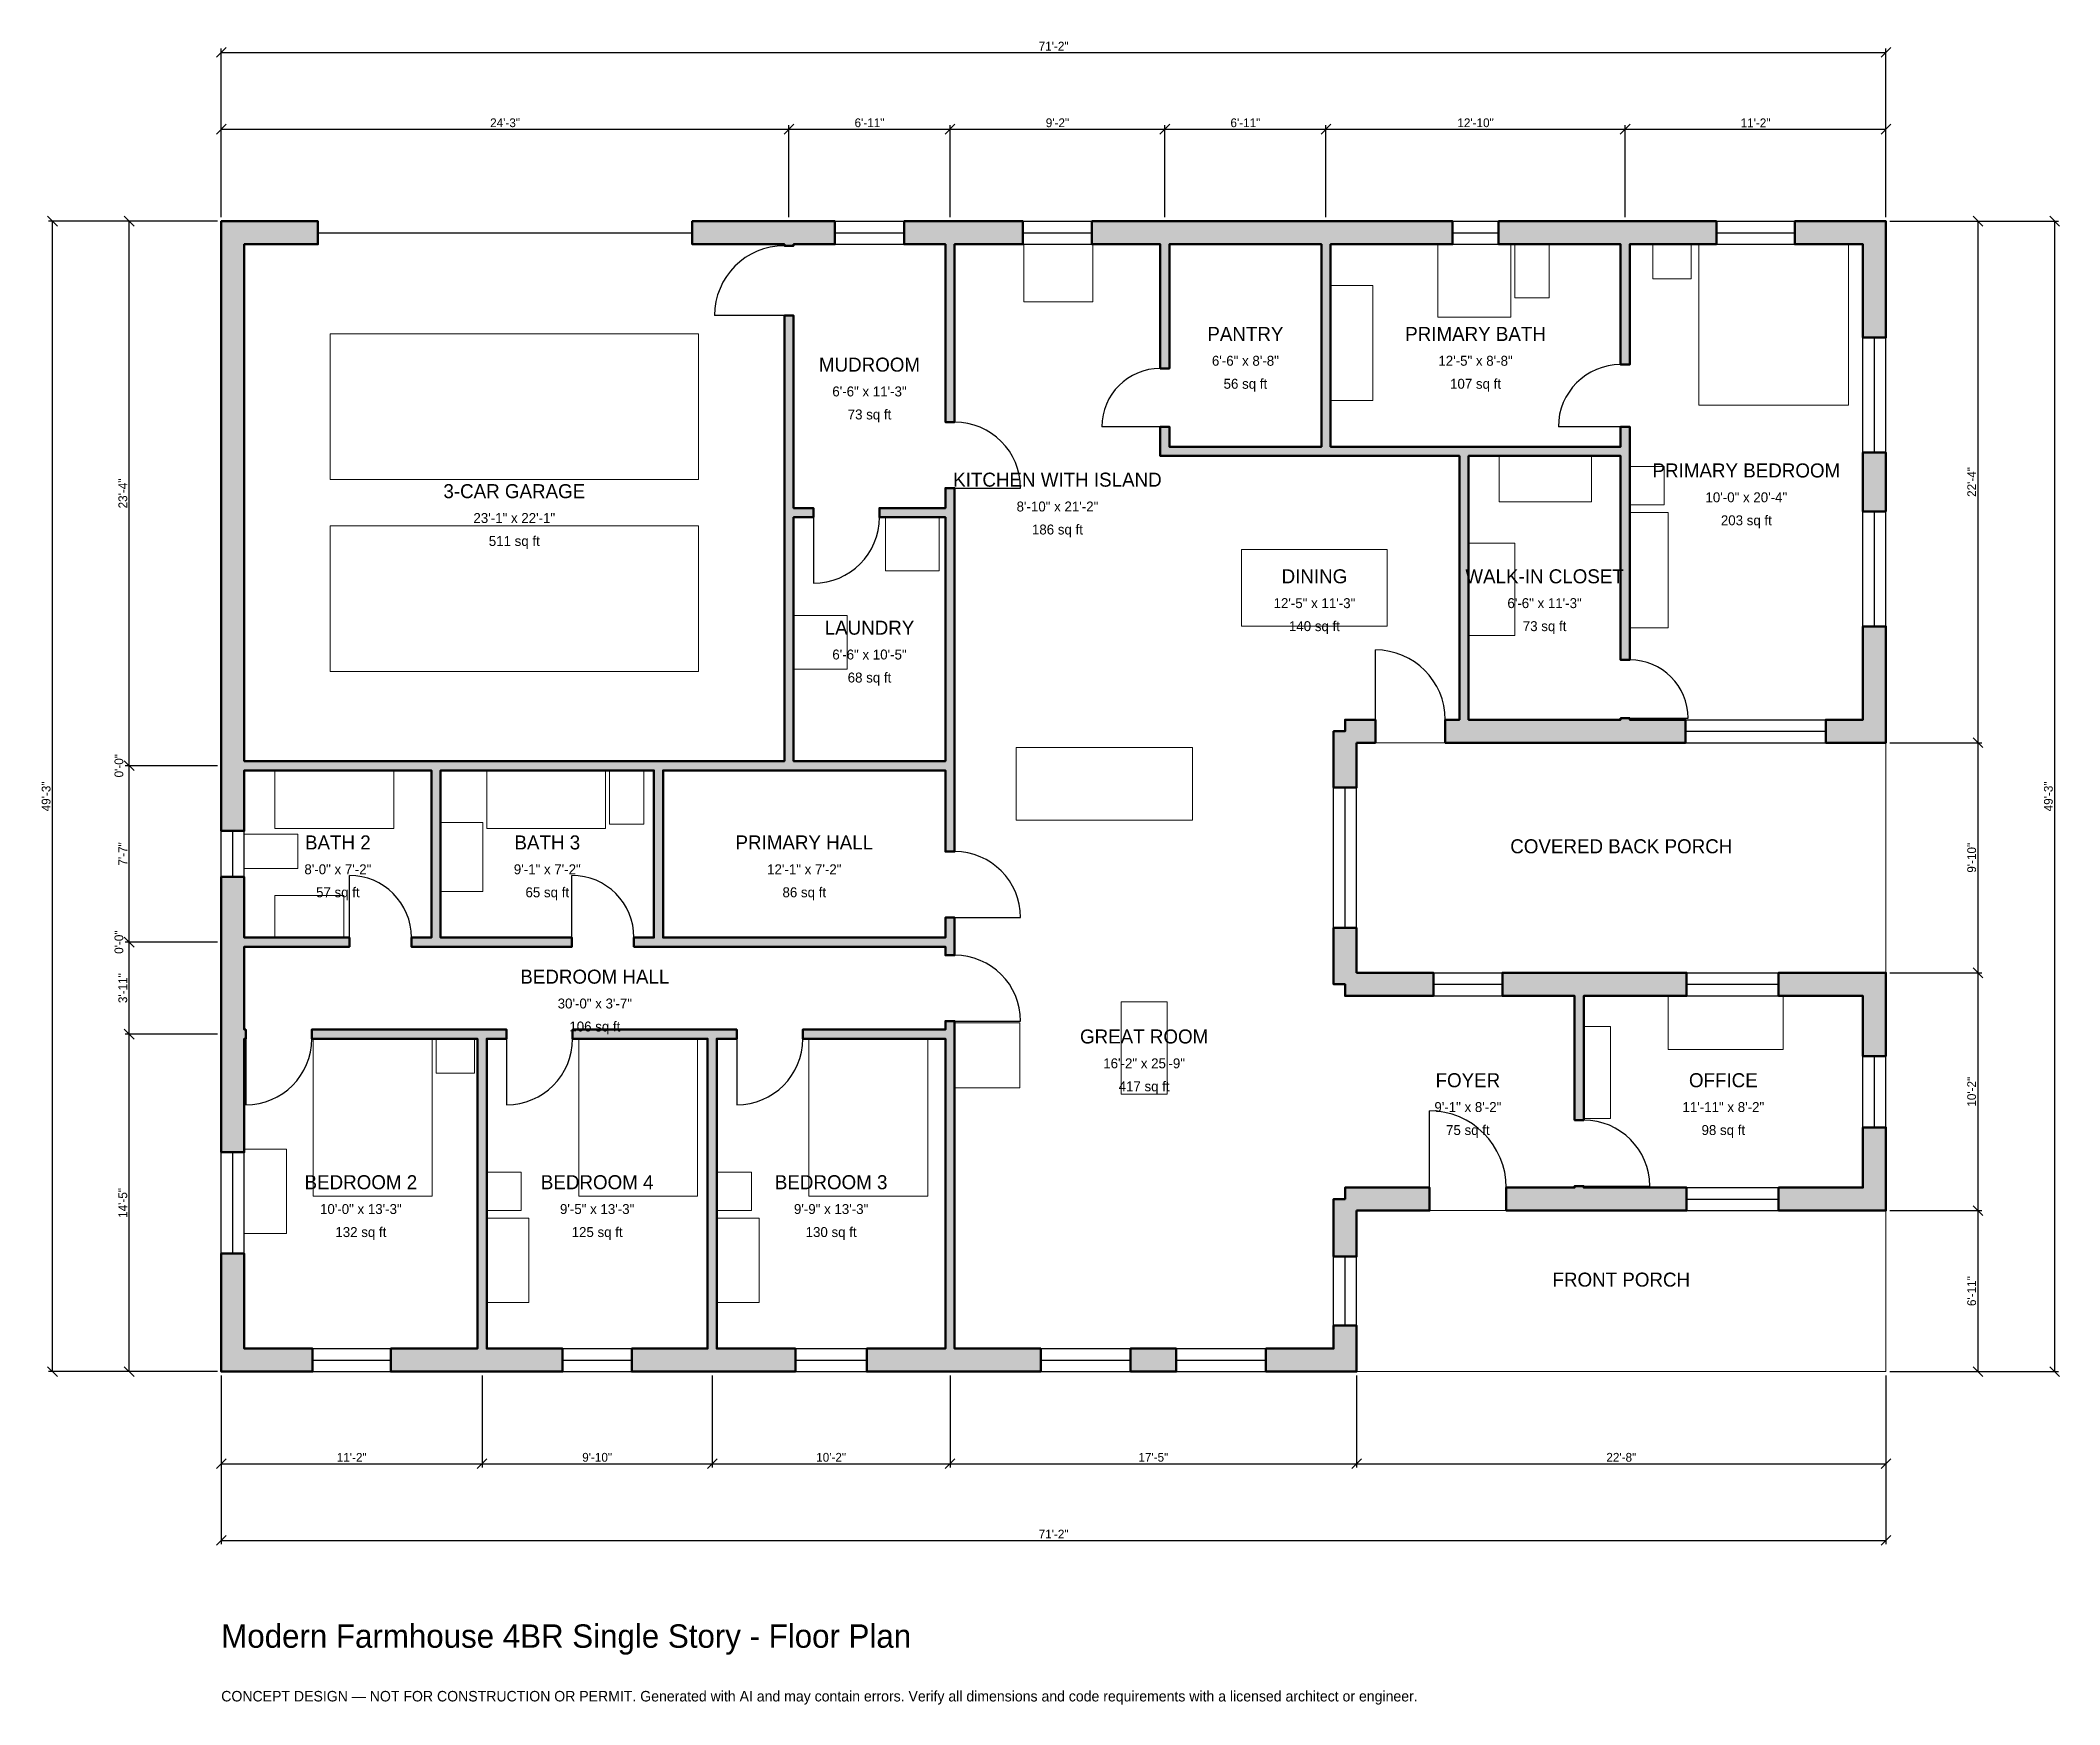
# Model space of a CAD drawing. Header units: inches. Extents: x -93 to 943, y -171 to 683.
import ezdxf
from ezdxf.enums import TextEntityAlignment as Align

# ---------------------------------------------------------------- set-up
doc = ezdxf.new("R2010")
doc.units = ezdxf.units.IN
doc.header["$MEASUREMENT"] = 0
doc.linetypes.add('DASHED', pattern=[0.6, 0.5, -0.1])
for name, color, linetype, lineweight in [('A-ANNO-DIMS', 1, 'Continuous', 13), ('A-ANNO-TEXT', 7, 'Continuous', 18), ('A-AREA-IDEN', 7, 'Continuous', 18), ('A-DOOR', 2, 'Continuous', 25), ('A-FLOR-FIXT', 9, 'Continuous', 13), ('A-FURN', 9, 'Continuous', 13), ('A-GLAZ', 4, 'Continuous', 25), ('A-SITE-PAVE', 8, 'Continuous', 13), ('A-WALL', 7, 'Continuous', 50), ('A-WALL-PATT', 8, 'Continuous', 13)]:
    doc.layers.add(name, color=color, linetype=linetype, lineweight=lineweight)
doc.dimstyles.new('PLAN', dxfattribs={"dimtxt": 4.5, "dimasz": 3, "dimexe": 2, "dimexo": 2, "dimgap": 1, "dimtad": 1, "dimdec": 0, "dimlunit": 4, "dimtsz": 2.5, "dimcen": 2.5, "dimclrd": 1, "dimclre": 1, "dimazin": 3, "dimtfac": 1, "dimtmove": 0, "dimatfit": 3})

msp = doc.modelspace()

# ---------------------------------------------------------------- hatches: boundary and pattern name
at = {"layer": 'A-WALL-PATT'}
h = msp.add_hatch(dxfattribs=at)
h.set_pattern_fill('ANSI31', color=8, scale=0.8)
h.paths.add_polyline_path([(246.063, 0), (210.6299, 0), (210.6299, 11.811), (246.063, 11.811), (249.6063, 11.811), (249.6063, 170.8661), (180.315, 170.8661), (180.315, 175.5906), (249.6063, 175.5906), (254.3307, 175.5906), (264.5669, 175.5906), (264.5669, 170.8661), (254.3307, 170.8661), (254.3307, 11.811), (257.874, 11.811), (294.685, 11.811), (294.685, 0), (257.874, 0), (254.3307, 0), (254.3307, 0), (249.6063, 0), (249.6063, 0), (246.063, 0)])
h.paths.add_polyline_path([(139.7638, 0), (136.2205, 0), (136.2205, 0), (131.4961, 0), (131.4961, 0), (127.9528, 0), (87.0079, 0), (87.0079, 11.811), (127.9528, 11.811), (131.4961, 11.811), (131.4961, 170.8661), (46.4567, 170.8661), (46.4567, 175.5906), (131.4961, 175.5906), (136.2205, 175.5906), (146.4567, 175.5906), (146.4567, 170.8661), (136.2205, 170.8661), (136.2205, 11.811), (139.7638, 11.811), (175.1969, 11.811), (175.1969, 0), (139.7638, 0)])
h.paths.add_polyline_path([(11.811, 0), (11.811, 0), (0, 0), (0, 0), (0, 0), (0, 11.811), (0, 11.811), (0, 60.6299), (11.811, 60.6299), (11.811, 11.811), (46.8504, 11.811), (46.8504, 0), (11.811, 0)])
h.paths.add_polyline_path([(0, 167.3228), (0, 170.8661), (0, 170.8661), (0, 175.5906), (0, 175.5906), (0, 179.1339), (0, 214.5669), (0, 218.1102), (0, 218.1102), (0, 222.8346), (0, 222.8346), (0, 226.378), (0, 253.937), (11.811, 253.937), (11.811, 226.378), (11.811, 222.8346), (65.748, 222.8346), (65.748, 218.1102), (11.811, 218.1102), (11.811, 214.5669), (11.811, 179.1339), (11.811, 175.5906), (12.5984, 175.5906), (12.5984, 170.8661), (11.811, 170.8661), (11.811, 167.3228), (11.811, 112.5984), (0, 112.5984), (0, 167.3228)])
h.paths.add_polyline_path([(0, 305.1181), (0, 308.6614), (0, 308.6614), (0, 313.3858), (0, 313.3858), (0, 316.9291), (0, 578.7402), (0, 578.7402), (0, 590.5512), (0, 590.5512), (0, 590.5512), (11.811, 590.5512), (11.811, 590.5512), (49.6063, 590.5512), (49.6063, 578.7402), (11.811, 578.7402), (11.811, 316.9291), (11.811, 313.3858), (107.874, 313.3858), (112.5984, 313.3858), (222.0472, 313.3858), (222.0472, 313.3858), (226.7717, 313.3858), (288.9764, 313.3858), (288.9764, 438.5827), (288.9764, 443.3071), (288.9764, 542.126), (293.7008, 542.126), (293.7008, 443.3071), (303.937, 443.3071), (303.937, 438.5827), (293.7008, 438.5827), (293.7008, 313.3858), (371.6535, 313.3858), (371.6535, 320.4724), (371.6535, 325.1969), (371.6535, 438.5827), (337.7953, 438.5827), (337.7953, 443.3071), (371.6535, 443.3071), (371.6535, 453.5433), (376.378, 453.5433), (376.378, 443.3071), (376.378, 438.5827), (376.378, 325.1969), (376.378, 320.4724), (376.378, 313.3858), (376.378, 308.6614), (376.378, 308.6614), (376.378, 266.9291), (371.6535, 266.9291), (371.6535, 308.6614), (293.7008, 308.6614), (288.9764, 308.6614), (226.7717, 308.6614), (226.7717, 222.8346), (371.6535, 222.8346), (371.6535, 233.0709), (376.378, 233.0709), (376.378, 222.8346), (376.378, 218.1102), (376.378, 218.1102), (376.378, 213.7795), (371.6535, 213.7795), (371.6535, 218.1102), (371.6535, 218.1102), (226.7717, 218.1102), (226.7717, 218.1102), (222.0472, 218.1102), (222.0472, 218.1102), (211.811, 218.1102), (211.811, 222.8346), (222.0472, 222.8346), (222.0472, 308.6614), (112.5984, 308.6614), (112.5984, 222.8346), (179.9213, 222.8346), (179.9213, 218.1102), (112.5984, 218.1102), (112.5984, 218.1102), (107.874, 218.1102), (107.874, 218.1102), (97.6378, 218.1102), (97.6378, 222.8346), (107.874, 222.8346), (107.874, 308.6614), (11.811, 308.6614), (11.811, 305.1181), (11.811, 277.5591), (0, 277.5591), (0, 305.1181)])
h.paths.add_polyline_path([(285.4331, 590.5512), (288.9764, 590.5512), (288.9764, 590.5512), (293.7008, 590.5512), (293.7008, 590.5512), (297.2441, 590.5512), (314.9606, 590.5512), (314.9606, 578.7402), (297.2441, 578.7402), (293.7008, 578.7402), (293.7008, 577.9528), (288.9764, 577.9528), (288.9764, 578.7402), (285.4331, 578.7402), (241.7323, 578.7402), (241.7323, 590.5512), (285.4331, 590.5512)])
h.paths.add_polyline_path([(368.1102, 590.5512), (371.6535, 590.5512), (371.6535, 590.5512), (376.378, 590.5512), (376.378, 590.5512), (379.9213, 590.5512), (411.4173, 590.5512), (411.4173, 578.7402), (379.9213, 578.7402), (376.378, 578.7402), (376.378, 487.4016), (371.6535, 487.4016), (371.6535, 578.7402), (368.1102, 578.7402), (350.3937, 578.7402), (350.3937, 590.5512), (368.1102, 590.5512)])
h.paths.add_polyline_path([(478.3465, 590.5512), (481.8898, 590.5512), (481.8898, 590.5512), (486.6142, 590.5512), (486.6142, 590.5512), (490.1575, 590.5512), (561.0236, 590.5512), (564.5669, 590.5512), (564.5669, 590.5512), (569.2913, 590.5512), (569.2913, 590.5512), (572.8346, 590.5512), (631.8898, 590.5512), (631.8898, 578.7402), (572.8346, 578.7402), (569.2913, 578.7402), (569.2913, 474.8031), (635.4331, 474.8031), (640.1575, 474.8031), (718.1102, 474.8031), (718.1102, 485.0394), (722.8346, 485.0394), (722.8346, 474.8031), (722.8346, 470.0787), (722.8346, 365.3543), (718.1102, 365.3543), (718.1102, 470.0787), (640.1575, 470.0787), (640.1575, 334.6457), (643.7008, 334.6457), (714.5669, 334.6457), (718.1102, 334.6457), (718.1102, 335.4331), (722.8346, 335.4331), (722.8346, 334.6457), (726.378, 334.6457), (751.378, 334.6457), (751.378, 322.8346), (726.378, 322.8346), (722.8346, 322.8346), (722.8346, 322.8346), (718.1102, 322.8346), (718.1102, 322.8346), (714.5669, 322.8346), (643.7008, 322.8346), (640.1575, 322.8346), (640.1575, 322.8346), (635.4331, 322.8346), (635.4331, 322.8346), (631.8898, 322.8346), (628.1496, 322.8346), (628.1496, 334.6457), (631.8898, 334.6457), (635.4331, 334.6457), (635.4331, 470.0787), (569.2913, 470.0787), (564.5669, 470.0787), (486.6142, 470.0787), (481.8898, 470.0787), (481.8898, 474.8031), (481.8898, 485.0394), (486.6142, 485.0394), (486.6142, 474.8031), (564.5669, 474.8031), (564.5669, 578.7402), (561.0236, 578.7402), (490.1575, 578.7402), (486.6142, 578.7402), (486.6142, 514.9606), (481.8898, 514.9606), (481.8898, 578.7402), (478.3465, 578.7402), (446.8504, 578.7402), (446.8504, 590.5512), (478.3465, 590.5512)])
h.paths.add_polyline_path([(714.5669, 590.5512), (718.1102, 590.5512), (718.1102, 590.5512), (722.8346, 590.5512), (722.8346, 590.5512), (726.378, 590.5512), (767.3228, 590.5512), (767.3228, 578.7402), (726.378, 578.7402), (722.8346, 578.7402), (722.8346, 516.9291), (718.1102, 516.9291), (718.1102, 578.7402), (714.5669, 578.7402), (655.5118, 578.7402), (655.5118, 590.5512), (714.5669, 590.5512)])
h.paths.add_polyline_path([(842.5197, 590.5512), (842.5197, 590.5512), (854.3307, 590.5512), (854.3307, 590.5512), (854.3307, 590.5512), (854.3307, 578.7402), (854.3307, 578.7402), (854.3307, 530.8399), (842.5197, 530.8399), (842.5197, 578.7402), (807.4803, 578.7402), (807.4803, 590.5512), (842.5197, 590.5512)])
h.paths.add_polyline_path([(854.3307, 441.601), (842.5197, 441.601), (842.5197, 471.7848), (854.3307, 471.7848), (854.3307, 441.601)])
h.paths.add_polyline_path([(854.3307, 334.6457), (854.3307, 334.6457), (854.3307, 322.8346), (854.3307, 322.8346), (854.3307, 322.8346), (842.5197, 322.8346), (842.5197, 322.8346), (823.4252, 322.8346), (823.4252, 334.6457), (842.5197, 334.6457), (842.5197, 382.5459), (854.3307, 382.5459), (854.3307, 334.6457)])
h.paths.add_polyline_path([(582.6772, 322.8346), (582.6772, 299.8031), (570.8661, 299.8031), (570.8661, 328.7402), (576.7717, 328.7402), (576.7717, 334.6457), (592.3228, 334.6457), (592.3228, 322.8346), (582.6772, 322.8346)])
h.paths.add_polyline_path([(582.6772, 204.7244), (622.0472, 204.7244), (622.0472, 192.9134), (576.7717, 192.9134), (576.7717, 198.8189), (570.8661, 198.8189), (570.8661, 227.7559), (582.6772, 227.7559), (582.6772, 204.7244)])
h.paths.add_polyline_path([(690.9449, 204.7244), (694.4882, 204.7244), (694.4882, 204.7244), (699.2126, 204.7244), (699.2126, 204.7244), (702.7559, 204.7244), (751.9685, 204.7244), (751.9685, 192.9134), (702.7559, 192.9134), (699.2126, 192.9134), (699.2126, 129.1339), (694.4882, 129.1339), (694.4882, 192.9134), (690.9449, 192.9134), (657.4803, 192.9134), (657.4803, 204.7244), (690.9449, 204.7244)])
h.paths.add_polyline_path([(842.5197, 204.7244), (842.5197, 204.7244), (854.3307, 204.7244), (854.3307, 204.7244), (854.3307, 204.7244), (854.3307, 192.9134), (854.3307, 192.9134), (854.3307, 162.0079), (842.5197, 162.0079), (842.5197, 192.9134), (799.2126, 192.9134), (799.2126, 204.7244), (842.5197, 204.7244)])
h.paths.add_polyline_path([(854.3307, 94.4882), (854.3307, 94.4882), (854.3307, 82.6772), (854.3307, 82.6772), (854.3307, 82.6771), (842.5197, 82.6771), (842.5197, 82.6772), (799.2126, 82.6772), (799.2126, 94.4882), (842.5197, 94.4882), (842.5197, 125.3937), (854.3307, 125.3937), (854.3307, 94.4882)])
h.paths.add_polyline_path([(702.7559, 82.6772), (699.2126, 82.6772), (699.2126, 82.6771), (694.4882, 82.6771), (694.4882, 82.6772), (690.9449, 82.6772), (659.4488, 82.6772), (659.4488, 94.4882), (690.9449, 94.4882), (694.4882, 94.4882), (694.4882, 95.2756), (699.2126, 95.2756), (699.2126, 94.4882), (702.7559, 94.4882), (751.9685, 94.4882), (751.9685, 82.6772), (702.7559, 82.6772)])
h.paths.add_polyline_path([(582.6772, 82.6772), (582.6772, 59.0551), (570.8661, 59.0551), (570.8661, 88.5827), (576.7717, 88.5827), (576.7717, 94.4882), (620.0787, 94.4882), (620.0787, 82.6772), (582.6772, 82.6772)])
h.paths.add_polyline_path([(582.6772, 11.811), (582.6772, 11.811), (582.6772, 0), (582.6772, 0), (582.6772, 0), (570.8661, 0), (570.8661, 0), (536.1549, 0), (536.1549, 11.811), (570.8661, 11.811), (570.8661, 23.622), (582.6772, 23.622), (582.6772, 11.811)])
h.paths.add_polyline_path([(466.601, 0), (466.601, 11.811), (490.0919, 11.811), (490.0919, 0), (466.601, 0)])
h.paths.add_polyline_path([(379.9213, 0), (376.378, 0), (376.378, 0), (371.6535, 0), (371.6535, 0), (368.1102, 0), (331.2992, 0), (331.2992, 11.811), (368.1102, 11.811), (371.6535, 11.811), (371.6535, 170.8661), (298.4252, 170.8661), (298.4252, 175.5906), (371.6535, 175.5906), (371.6535, 179.9213), (376.378, 179.9213), (376.378, 175.5906), (376.378, 170.8661), (376.378, 11.811), (379.9213, 11.811), (420.5381, 11.811), (420.5381, 0), (379.9213, 0)])

# ---------------------------------------------------------------- linework, layer by layer
at = {"layer": 'A-DOOR', "linetype": 'DASHED'}
msp.add_line((49.6063, 584.6457), (241.7323, 584.6457), dxfattribs=at)
at = {"layer": 'A-DOOR'}
for p, q in [((288.9764, 542.126), (253.1496, 542.126)), ((481.8898, 485.0394), (451.9685, 485.0394)), ((718.1102, 485.0394), (686.2205, 485.0394)), ((376.378, 453.5433), (410.2362, 453.5433)), ((303.937, 438.5827), (303.937, 404.7244)), ((592.3228, 334.6457), (592.3228, 370.4724)), ((722.8346, 335.4331), (752.7559, 335.4331)), ((65.748, 222.8346), (65.748, 254.7244)), ((179.9213, 222.8346), (179.9213, 254.7244)), ((376.378, 233.0709), (410.2362, 233.0709)), ((376.378, 179.9213), (410.2362, 179.9213)), ((12.5984, 170.8661), (12.5984, 137.0079)), ((146.4567, 170.8661), (146.4567, 137.0079)), ((264.5669, 170.8661), (264.5669, 137.0079)), ((620.0787, 94.4882), (620.0787, 133.8583)), ((699.2126, 95.2756), (733.0709, 95.2756))]:
    msp.add_line(p, q, dxfattribs=at)
for centre, radius, start, end in [((288.9764, 542.126), 35.8268, 90, 180), ((481.8898, 485.0394), 29.9213, 90, 180), ((718.1102, 485.0394), 31.8898, 90, 180), ((376.378, 453.5433), 33.8583, 0, 90), ((303.937, 438.5827), 33.8583, 270, 360), ((592.3228, 334.6457), 35.8268, 0, 90), ((722.8346, 335.4331), 29.9213, 0, 90), ((376.378, 233.0709), 33.8583, 0, 90), ((65.748, 222.8346), 31.8898, 0, 90), ((179.9213, 222.8346), 31.8898, 0, 90), ((376.378, 179.9213), 33.8583, 0, 90), ((12.5984, 170.8661), 33.8583, 270, 360), ((146.4567, 170.8661), 33.8583, 270, 360), ((264.5669, 170.8661), 33.8583, 270, 360), ((620.0787, 94.4882), 39.3701, 0, 90), ((699.2126, 95.2756), 33.8583, 0, 90)]:
    msp.add_arc(centre, radius, start, end, dxfattribs=at)
at = {"layer": 'A-FLOR-FIXT'}
for points in [[(624.4094, 541.3386), (661.811, 541.3386), (661.811, 578.7402), (624.4094, 578.7402)], [(663.7795, 551.1811), (681.4961, 551.1811), (681.4961, 578.7402), (663.7795, 578.7402)], [(569.2913, 498.4252), (590.9449, 498.4252), (590.9449, 557.4803), (569.2913, 557.4803)], [(27.5591, 278.7402), (88.5827, 278.7402), (88.5827, 308.6614), (27.5591, 308.6614)], [(136.2205, 278.7402), (197.2441, 278.7402), (197.2441, 308.6614), (136.2205, 308.6614)], [(199.2126, 281.1024), (216.9291, 281.1024), (216.9291, 308.6614), (199.2126, 308.6614)], [(112.5984, 246.4567), (134.252, 246.4567), (134.252, 281.8898), (112.5984, 281.8898)], [(11.811, 258.2677), (39.3701, 258.2677), (39.3701, 275.9843), (11.811, 275.9843)], [(27.5591, 222.8346), (62.9921, 222.8346), (62.9921, 244.4882), (27.5591, 244.4882)]]:
    msp.add_lwpolyline(points, close=True, dxfattribs=at)
at = {"layer": 'A-FURN'}
for points in [[(411.811, 549.2126), (447.2441, 549.2126), (447.2441, 578.7402), (411.811, 578.7402)], [(734.6457, 561.0236), (754.3307, 561.0236), (754.3307, 578.7402), (734.6457, 578.7402)], [(758.2677, 496.063), (835.0394, 496.063), (835.0394, 578.7402), (758.2677, 578.7402)], [(55.9055, 457.874), (244.8819, 457.874), (244.8819, 532.6772), (55.9055, 532.6772)], [(655.9055, 446.4567), (703.1496, 446.4567), (703.1496, 470.0787), (655.9055, 470.0787)], [(722.8346, 444.8819), (740.5512, 444.8819), (740.5512, 464.5669), (722.8346, 464.5669)], [(340.9449, 411.0236), (368.5039, 411.0236), (368.5039, 438.5827), (340.9449, 438.5827)], [(722.8346, 381.8898), (742.5197, 381.8898), (742.5197, 440.9449), (722.8346, 440.9449)], [(55.9055, 359.4488), (244.8819, 359.4488), (244.8819, 434.252), (55.9055, 434.252)], [(640.1575, 377.9528), (663.7795, 377.9528), (663.7795, 425.1968), (640.1575, 425.1968)], [(523.622, 382.6772), (598.4252, 382.6772), (598.4252, 422.0472), (523.622, 422.0472)], [(293.7008, 360.6299), (321.2598, 360.6299), (321.2598, 388.189), (293.7008, 388.189)], [(407.874, 283.0709), (498.4252, 283.0709), (498.4252, 320.4724), (407.874, 320.4724)], [(461.811, 142.5197), (485.4331, 142.5197), (485.4331, 189.7638), (461.811, 189.7638)], [(742.5197, 165.3543), (801.5748, 165.3543), (801.5748, 192.9134), (742.5197, 192.9134)], [(376.378, 145.6693), (409.8425, 145.6693), (409.8425, 179.1339), (376.378, 179.1339)], [(699.2126, 129.9213), (712.9921, 129.9213), (712.9921, 177.1654), (699.2126, 177.1654)], [(47.2441, 90.1575), (108.2677, 90.1575), (108.2677, 170.8661), (47.2441, 170.8661)], [(110.2362, 153.1496), (129.9213, 153.1496), (129.9213, 170.8661), (110.2362, 170.8661)], [(183.4646, 90.1575), (244.4882, 90.1575), (244.4882, 170.8661), (183.4646, 170.8661)], [(301.5748, 90.1575), (362.5984, 90.1575), (362.5984, 170.8661), (301.5748, 170.8661)], [(11.811, 70.8661), (33.4646, 70.8661), (33.4646, 114.1732), (11.811, 114.1732)], [(136.2205, 82.6772), (153.937, 82.6772), (153.937, 102.3622), (136.2205, 102.3622)], [(254.3307, 82.6772), (272.0472, 82.6772), (272.0472, 102.3622), (254.3307, 102.3622)], [(136.2205, 35.4331), (157.874, 35.4331), (157.874, 78.7402), (136.2205, 78.7402)], [(254.3307, 35.4331), (275.9843, 35.4331), (275.9843, 78.7402), (254.3307, 78.7402)]]:
    msp.add_lwpolyline(points, close=True, dxfattribs=at)
at = {"layer": 'A-GLAZ'}
for p, q in [((314.9606, 590.5512), (350.3937, 590.5512)), ((314.9606, 584.6457), (350.3937, 584.6457)), ((411.4173, 590.5512), (446.8504, 590.5512)), ((411.4173, 584.6457), (446.8504, 584.6457)), ((631.8898, 590.5512), (655.5118, 590.5512)), ((631.8898, 584.6457), (655.5118, 584.6457)), ((767.3228, 590.5512), (807.4803, 590.5512)), ((767.3228, 584.6457), (807.4803, 584.6457)), ((314.9606, 578.7402), (350.3937, 578.7402)), ((411.4173, 578.7402), (446.8504, 578.7402)), ((631.8898, 578.7402), (655.5118, 578.7402)), ((767.3228, 578.7402), (807.4803, 578.7402)), ((842.5197, 471.7848), (842.5197, 530.8399)), ((848.4252, 471.7848), (848.4252, 530.8399)), ((854.3307, 471.7848), (854.3307, 530.8399)), ((842.5197, 382.5459), (842.5197, 441.601)), ((848.4252, 382.5459), (848.4252, 441.601)), ((854.3307, 382.5459), (854.3307, 441.601)), ((751.378, 334.6457), (823.4252, 334.6457)), ((751.378, 328.7402), (823.4252, 328.7402)), ((751.378, 322.8346), (823.4252, 322.8346)), ((570.8661, 227.7559), (570.8661, 299.8031)), ((576.7717, 227.7559), (576.7717, 299.8031)), ((582.6772, 227.7559), (582.6772, 299.8031)), ((0, 253.937), (0, 277.5591)), ((5.9055, 253.937), (5.9055, 277.5591)), ((11.811, 253.937), (11.811, 277.5591)), ((622.0472, 204.7244), (657.4803, 204.7244)), ((622.0472, 198.8189), (657.4803, 198.8189)), ((751.9685, 204.7244), (799.2126, 204.7244)), ((751.9685, 198.8189), (799.2126, 198.8189)), ((622.0472, 192.9134), (657.4803, 192.9134)), ((751.9685, 192.9134), (799.2126, 192.9134)), ((842.5197, 125.3937), (842.5197, 162.0079)), ((848.4252, 125.3937), (848.4252, 162.0079)), ((854.3307, 125.3937), (854.3307, 162.0079)), ((0, 60.6299), (0, 112.5984)), ((5.9055, 60.6299), (5.9055, 112.5984)), ((11.811, 60.6299), (11.811, 112.5984)), ((751.9685, 94.4882), (799.2126, 94.4882)), ((751.9685, 88.5827), (799.2126, 88.5827)), ((751.9685, 82.6772), (799.2126, 82.6772)), ((570.8661, 23.622), (570.8661, 59.0551)), ((576.7717, 23.622), (576.7717, 59.0551)), ((582.6772, 23.622), (582.6772, 59.0551)), ((46.8504, 11.811), (87.0079, 11.811)), ((175.1969, 11.811), (210.6299, 11.811)), ((294.685, 11.811), (331.2992, 11.811)), ((420.5381, 11.811), (466.601, 11.811)), ((490.0919, 11.811), (536.1549, 11.811)), ((46.8504, 5.9055), (87.0079, 5.9055)), ((46.8504, 0), (87.0079, 0)), ((175.1969, 5.9055), (210.6299, 5.9055)), ((175.1969, 0), (210.6299, 0)), ((294.685, 5.9055), (331.2992, 5.9055)), ((294.685, 0), (331.2992, 0)), ((420.5381, 5.9055), (466.601, 5.9055)), ((420.5381, 0), (466.601, 0)), ((490.0919, 5.9055), (536.1549, 5.9055)), ((490.0919, 0), (536.1549, 0))]:
    msp.add_line(p, q, dxfattribs=at)
at = {"layer": 'A-SITE-PAVE', "linetype": 'DASHED'}
for points in [[(582.6772, 204.7244), (854.3307, 204.7244), (854.3307, 322.8346), (582.6772, 322.8346)], [(582.6772, 0), (854.3307, 0), (854.3307, 82.6772), (582.6772, 82.6772)]]:
    msp.add_lwpolyline(points, close=True, dxfattribs=at)
at = {"layer": 'A-WALL'}
for points in [[(0, 305.1181), (0, 308.6614), (0, 308.6614), (0, 313.3858), (0, 313.3858), (0, 316.9291), (0, 578.7402), (0, 578.7402), (0, 590.5512), (0, 590.5512), (0, 590.5512), (11.811, 590.5512), (11.811, 590.5512), (49.6063, 590.5512), (49.6063, 578.7402), (11.811, 578.7402), (11.811, 316.9291), (11.811, 313.3858), (107.874, 313.3858), (112.5984, 313.3858), (222.0472, 313.3858), (222.0472, 313.3858), (226.7717, 313.3858), (288.9764, 313.3858), (288.9764, 438.5827), (288.9764, 443.3071), (288.9764, 542.126), (293.7008, 542.126), (293.7008, 443.3071), (303.937, 443.3071), (303.937, 438.5827), (293.7008, 438.5827), (293.7008, 313.3858), (371.6535, 313.3858), (371.6535, 320.4724), (371.6535, 325.1969), (371.6535, 438.5827), (337.7953, 438.5827), (337.7953, 443.3071), (371.6535, 443.3071), (371.6535, 453.5433), (376.378, 453.5433), (376.378, 443.3071), (376.378, 438.5827), (376.378, 325.1969), (376.378, 320.4724), (376.378, 313.3858), (376.378, 308.6614), (376.378, 308.6614), (376.378, 266.9291), (371.6535, 266.9291), (371.6535, 308.6614), (293.7008, 308.6614), (288.9764, 308.6614), (226.7717, 308.6614), (226.7717, 222.8346), (371.6535, 222.8346), (371.6535, 233.0709), (376.378, 233.0709), (376.378, 222.8346), (376.378, 218.1102), (376.378, 218.1102), (376.378, 213.7795), (371.6535, 213.7795), (371.6535, 218.1102), (371.6535, 218.1102), (226.7717, 218.1102), (226.7717, 218.1102), (222.0472, 218.1102), (222.0472, 218.1102), (211.811, 218.1102), (211.811, 222.8346), (222.0472, 222.8346), (222.0472, 308.6614), (112.5984, 308.6614), (112.5984, 222.8346), (179.9213, 222.8346), (179.9213, 218.1102), (112.5984, 218.1102), (112.5984, 218.1102), (107.874, 218.1102), (107.874, 218.1102), (97.6378, 218.1102), (97.6378, 222.8346), (107.874, 222.8346), (107.874, 308.6614), (11.811, 308.6614), (11.811, 305.1181), (11.811, 277.5591), (0, 277.5591), (0, 305.1181)], [(285.4331, 590.5512), (288.9764, 590.5512), (288.9764, 590.5512), (293.7008, 590.5512), (293.7008, 590.5512), (297.2441, 590.5512), (314.9606, 590.5512), (314.9606, 578.7402), (297.2441, 578.7402), (293.7008, 578.7402), (293.7008, 577.9528), (288.9764, 577.9528), (288.9764, 578.7402), (285.4331, 578.7402), (241.7323, 578.7402), (241.7323, 590.5512), (285.4331, 590.5512)], [(368.1102, 590.5512), (371.6535, 590.5512), (371.6535, 590.5512), (376.378, 590.5512), (376.378, 590.5512), (379.9213, 590.5512), (411.4173, 590.5512), (411.4173, 578.7402), (379.9213, 578.7402), (376.378, 578.7402), (376.378, 487.4016), (371.6535, 487.4016), (371.6535, 578.7402), (368.1102, 578.7402), (350.3937, 578.7402), (350.3937, 590.5512), (368.1102, 590.5512)], [(478.3465, 590.5512), (481.8898, 590.5512), (481.8898, 590.5512), (486.6142, 590.5512), (486.6142, 590.5512), (490.1575, 590.5512), (561.0236, 590.5512), (564.5669, 590.5512), (564.5669, 590.5512), (569.2913, 590.5512), (569.2913, 590.5512), (572.8346, 590.5512), (631.8898, 590.5512), (631.8898, 578.7402), (572.8346, 578.7402), (569.2913, 578.7402), (569.2913, 474.8031), (635.4331, 474.8031), (640.1575, 474.8031), (718.1102, 474.8031), (718.1102, 485.0394), (722.8346, 485.0394), (722.8346, 474.8031), (722.8346, 470.0787), (722.8346, 365.3543), (718.1102, 365.3543), (718.1102, 470.0787), (640.1575, 470.0787), (640.1575, 334.6457), (643.7008, 334.6457), (714.5669, 334.6457), (718.1102, 334.6457), (718.1102, 335.4331), (722.8346, 335.4331), (722.8346, 334.6457), (726.378, 334.6457), (751.378, 334.6457), (751.378, 322.8346), (726.378, 322.8346), (722.8346, 322.8346), (722.8346, 322.8346), (718.1102, 322.8346), (718.1102, 322.8346), (714.5669, 322.8346), (643.7008, 322.8346), (640.1575, 322.8346), (640.1575, 322.8346), (635.4331, 322.8346), (635.4331, 322.8346), (631.8898, 322.8346), (628.1496, 322.8346), (628.1496, 334.6457), (631.8898, 334.6457), (635.4331, 334.6457), (635.4331, 470.0787), (569.2913, 470.0787), (564.5669, 470.0787), (486.6142, 470.0787), (481.8898, 470.0787), (481.8898, 474.8031), (481.8898, 485.0394), (486.6142, 485.0394), (486.6142, 474.8031), (564.5669, 474.8031), (564.5669, 578.7402), (561.0236, 578.7402), (490.1575, 578.7402), (486.6142, 578.7402), (486.6142, 514.9606), (481.8898, 514.9606), (481.8898, 578.7402), (478.3465, 578.7402), (446.8504, 578.7402), (446.8504, 590.5512), (478.3465, 590.5512)], [(714.5669, 590.5512), (718.1102, 590.5512), (718.1102, 590.5512), (722.8346, 590.5512), (722.8346, 590.5512), (726.378, 590.5512), (767.3228, 590.5512), (767.3228, 578.7402), (726.378, 578.7402), (722.8346, 578.7402), (722.8346, 516.9291), (718.1102, 516.9291), (718.1102, 578.7402), (714.5669, 578.7402), (655.5118, 578.7402), (655.5118, 590.5512), (714.5669, 590.5512)], [(842.5197, 590.5512), (842.5197, 590.5512), (854.3307, 590.5512), (854.3307, 590.5512), (854.3307, 590.5512), (854.3307, 578.7402), (854.3307, 578.7402), (854.3307, 530.8399), (842.5197, 530.8399), (842.5197, 578.7402), (807.4803, 578.7402), (807.4803, 590.5512), (842.5197, 590.5512)], [(854.3307, 441.601), (842.5197, 441.601), (842.5197, 471.7848), (854.3307, 471.7848), (854.3307, 441.601)], [(854.3307, 334.6457), (854.3307, 334.6457), (854.3307, 322.8346), (854.3307, 322.8346), (854.3307, 322.8346), (842.5197, 322.8346), (842.5197, 322.8346), (823.4252, 322.8346), (823.4252, 334.6457), (842.5197, 334.6457), (842.5197, 382.5459), (854.3307, 382.5459), (854.3307, 334.6457)], [(582.6772, 322.8346), (582.6772, 299.8031), (570.8661, 299.8031), (570.8661, 328.7402), (576.7717, 328.7402), (576.7717, 334.6457), (592.3228, 334.6457), (592.3228, 322.8346), (582.6772, 322.8346)], [(0, 167.3228), (0, 170.8661), (0, 170.8661), (0, 175.5906), (0, 175.5906), (0, 179.1339), (0, 214.5669), (0, 218.1102), (0, 218.1102), (0, 222.8346), (0, 222.8346), (0, 226.378), (0, 253.937), (11.811, 253.937), (11.811, 226.378), (11.811, 222.8346), (65.748, 222.8346), (65.748, 218.1102), (11.811, 218.1102), (11.811, 214.5669), (11.811, 179.1339), (11.811, 175.5906), (12.5984, 175.5906), (12.5984, 170.8661), (11.811, 170.8661), (11.811, 167.3228), (11.811, 112.5984), (0, 112.5984), (0, 167.3228)], [(582.6772, 204.7244), (622.0472, 204.7244), (622.0472, 192.9134), (576.7717, 192.9134), (576.7717, 198.8189), (570.8661, 198.8189), (570.8661, 227.7559), (582.6772, 227.7559), (582.6772, 204.7244)], [(690.9449, 204.7244), (694.4882, 204.7244), (694.4882, 204.7244), (699.2126, 204.7244), (699.2126, 204.7244), (702.7559, 204.7244), (751.9685, 204.7244), (751.9685, 192.9134), (702.7559, 192.9134), (699.2126, 192.9134), (699.2126, 129.1339), (694.4882, 129.1339), (694.4882, 192.9134), (690.9449, 192.9134), (657.4803, 192.9134), (657.4803, 204.7244), (690.9449, 204.7244)], [(842.5197, 204.7244), (842.5197, 204.7244), (854.3307, 204.7244), (854.3307, 204.7244), (854.3307, 204.7244), (854.3307, 192.9134), (854.3307, 192.9134), (854.3307, 162.0079), (842.5197, 162.0079), (842.5197, 192.9134), (799.2126, 192.9134), (799.2126, 204.7244), (842.5197, 204.7244)], [(379.9213, 0), (376.378, 0), (376.378, 0), (371.6535, 0), (371.6535, 0), (368.1102, 0), (331.2992, 0), (331.2992, 11.811), (368.1102, 11.811), (371.6535, 11.811), (371.6535, 170.8661), (298.4252, 170.8661), (298.4252, 175.5906), (371.6535, 175.5906), (371.6535, 179.9213), (376.378, 179.9213), (376.378, 175.5906), (376.378, 170.8661), (376.378, 11.811), (379.9213, 11.811), (420.5381, 11.811), (420.5381, 0), (379.9213, 0)], [(139.7638, 0), (136.2205, 0), (136.2205, 0), (131.4961, 0), (131.4961, 0), (127.9528, 0), (87.0079, 0), (87.0079, 11.811), (127.9528, 11.811), (131.4961, 11.811), (131.4961, 170.8661), (46.4567, 170.8661), (46.4567, 175.5906), (131.4961, 175.5906), (136.2205, 175.5906), (146.4567, 175.5906), (146.4567, 170.8661), (136.2205, 170.8661), (136.2205, 11.811), (139.7638, 11.811), (175.1969, 11.811), (175.1969, 0), (139.7638, 0)], [(246.063, 0), (210.6299, 0), (210.6299, 11.811), (246.063, 11.811), (249.6063, 11.811), (249.6063, 170.8661), (180.315, 170.8661), (180.315, 175.5906), (249.6063, 175.5906), (254.3307, 175.5906), (264.5669, 175.5906), (264.5669, 170.8661), (254.3307, 170.8661), (254.3307, 11.811), (257.874, 11.811), (294.685, 11.811), (294.685, 0), (257.874, 0), (254.3307, 0), (254.3307, 0), (249.6063, 0), (249.6063, 0), (246.063, 0)], [(854.3307, 94.4882), (854.3307, 94.4882), (854.3307, 82.6772), (854.3307, 82.6772), (854.3307, 82.6771), (842.5197, 82.6771), (842.5197, 82.6772), (799.2126, 82.6772), (799.2126, 94.4882), (842.5197, 94.4882), (842.5197, 125.3937), (854.3307, 125.3937), (854.3307, 94.4882)], [(582.6772, 82.6772), (582.6772, 59.0551), (570.8661, 59.0551), (570.8661, 88.5827), (576.7717, 88.5827), (576.7717, 94.4882), (620.0787, 94.4882), (620.0787, 82.6772), (582.6772, 82.6772)], [(702.7559, 82.6772), (699.2126, 82.6772), (699.2126, 82.6771), (694.4882, 82.6771), (694.4882, 82.6772), (690.9449, 82.6772), (659.4488, 82.6772), (659.4488, 94.4882), (690.9449, 94.4882), (694.4882, 94.4882), (694.4882, 95.2756), (699.2126, 95.2756), (699.2126, 94.4882), (702.7559, 94.4882), (751.9685, 94.4882), (751.9685, 82.6772), (702.7559, 82.6772)], [(11.811, 0), (11.811, 0), (0, 0), (0, 0), (0, 0), (0, 11.811), (0, 11.811), (0, 60.6299), (11.811, 60.6299), (11.811, 11.811), (46.8504, 11.811), (46.8504, 0), (11.811, 0)], [(582.6772, 11.811), (582.6772, 11.811), (582.6772, 0), (582.6772, 0), (582.6772, 0), (570.8661, 0), (570.8661, 0), (536.1549, 0), (536.1549, 11.811), (570.8661, 11.811), (570.8661, 23.622), (582.6772, 23.622), (582.6772, 11.811)], [(466.601, 0), (466.601, 11.811), (490.0919, 11.811), (490.0919, 0), (466.601, 0)]]:
    msp.add_lwpolyline(points, close=True, dxfattribs=at)

# ---------------------------------------------------------------- texts
at = {"layer": 'A-ANNO-TEXT'}
for s, height, p in [('Modern Farmhouse 4BR Single Story - Floor Plan', 12, (0, -141.7323)), ('CONCEPT DESIGN — NOT FOR CONSTRUCTION OR PERMIT. Generated with AI and may contain errors. Verify all dimensions and code requirements with a licensed architect or engineer.', 5.4, (0, -169.2913))]:
    msp.add_text(s, height=height, dxfattribs=at).set_placement(p)
at = {"layer": 'A-AREA-IDEN'}
for s, height, p in [('PANTRY', 7.2, (525.5906, 532.6772)), ('PRIMARY BATH', 7.2, (643.7008, 532.6772)), ('MUDROOM', 7.2, (332.6772, 516.9291)), ('6\'-6" x 8\'-8"', 5.1, (525.5906, 518.8976)), ('12\'-5" x 8\'-8"', 5.1, (643.7008, 518.8976)), ('56 sq ft', 5.1, (525.5906, 507.0866)), ('107 sq ft', 5.1, (643.7008, 507.0866)), ('6\'-6" x 11\'-3"', 5.1, (332.6772, 503.1496)), ('73 sq ft', 5.1, (332.6772, 491.3386)), ('KITCHEN WITH ISLAND', 7.2, (429.1339, 457.874)), ('PRIMARY BEDROOM', 7.2, (782.6772, 462.5984)), ('3-CAR GARAGE', 7.2, (150.3937, 451.9685)), ('8\'-10" x 21\'-2"', 5.1, (429.1339, 444.0945)), ('10\'-0" x 20\'-4"', 5.1, (782.6772, 448.8189)), ('23\'-1" x 22\'-1"', 5.1, (150.3937, 438.189)), ('203 sq ft', 5.1, (782.6772, 437.0079)), ('511 sq ft', 5.1, (150.3937, 426.378)), ('186 sq ft', 5.1, (429.1339, 432.2835)), ('DINING', 7.2, (561.0236, 408.2677)), ('WALK-IN CLOSET', 7.2, (679.1339, 408.2677)), ('12\'-5" x 11\'-3"', 5.1, (561.0236, 394.4882)), ('6\'-6" x 11\'-3"', 5.1, (679.1339, 394.4882)), ('LAUNDRY', 7.2, (332.6772, 381.8898)), ('140 sq ft', 5.1, (561.0236, 382.6772)), ('73 sq ft', 5.1, (679.1339, 382.6772)), ('6\'-6" x 10\'-5"', 5.1, (332.6772, 368.1102)), ('68 sq ft', 5.1, (332.6772, 356.2992)), ('BATH 2', 7.2, (59.8425, 271.6535)), ('BATH 3', 7.2, (167.3228, 271.6535)), ('PRIMARY HALL', 7.2, (299.2126, 271.6535)), ('COVERED BACK PORCH', 7.2, (718.5039, 269.685)), ('8\'-0" x 7\'-2"', 5.1, (59.8425, 257.874)), ('9\'-1" x 7\'-2"', 5.1, (167.3228, 257.874)), ('12\'-1" x 7\'-2"', 5.1, (299.2126, 257.874)), ('57 sq ft', 5.1, (59.8425, 246.063)), ('65 sq ft', 5.1, (167.3228, 246.063)), ('86 sq ft', 5.1, (299.2126, 246.063)), ('BEDROOM HALL', 7.2, (191.7323, 202.7559)), ('30\'-0" x 3\'-7"', 5.1, (191.7323, 188.9764)), ('106 sq ft', 5.1, (191.7323, 177.1654)), ('GREAT ROOM', 7.2, (473.622, 172.0472)), ('16\'-2" x 25\'-9"', 5.1, (473.622, 158.2677)), ('417 sq ft', 5.1, (473.622, 146.4567)), ('FOYER', 7.2, (639.7638, 149.6063)), ('OFFICE', 7.2, (770.8661, 149.6063)), ('9\'-1" x 8\'-2"', 5.1, (639.7638, 135.8268)), ('11\'-11" x 8\'-2"', 5.1, (770.8661, 135.8268)), ('75 sq ft', 5.1, (639.7638, 124.0157)), ('98 sq ft', 5.1, (770.8661, 124.0157)), ('BEDROOM 2', 7.2, (71.6535, 97.2441)), ('BEDROOM 4', 7.2, (192.9134, 97.2441)), ('BEDROOM 3', 7.2, (312.9921, 97.2441)), ('10\'-0" x 13\'-3"', 5.1, (71.6535, 83.4646)), ('9\'-5" x 13\'-3"', 5.1, (192.9134, 83.4646)), ('9\'-9" x 13\'-3"', 5.1, (312.9921, 83.4646)), ('132 sq ft', 5.1, (71.6535, 71.6535)), ('125 sq ft', 5.1, (192.9134, 71.6535)), ('130 sq ft', 5.1, (312.9921, 71.6535)), ('FRONT PORCH', 7.2, (718.5039, 47.2441))]:
    msp.add_text(s, height=height, dxfattribs=at).set_placement(p, align=Align.MIDDLE_CENTER)

# ---------------------------------------------------------------- dimensions: what is measured, and where the dimension line sits
at = {"layer": 'A-ANNO-DIMS'}
for base, p1, p2, text in [((0, 677.1654), (0, 590.5512), (854.3307, 590.5512), '71\'-2"'), ((0, 637.7953), (0, 590.5512), (291.3386, 590.5512), '24\'-3"'), ((291.3386, 637.7953), (291.3386, 590.5512), (374.0157, 590.5512), '6\'-11"'), ((374.0157, 637.7953), (374.0157, 590.5512), (484.252, 590.5512), '9\'-2"'), ((484.252, 637.7953), (484.252, 590.5512), (566.9291, 590.5512), '6\'-11"'), ((566.9291, 637.7953), (566.9291, 590.5512), (720.4724, 590.5512), '12\'-10"'), ((720.4724, 637.7953), (720.4724, 590.5512), (854.3307, 590.5512), '11\'-2"'), ((0, -47.2441), (0, 0), (133.8583, 0), '11\'-2"'), ((0, -86.6142), (0, 0), (854.3307, 0), '71\'-2"'), ((133.8583, -47.2441), (133.8583, 0), (251.9685, 0), '9\'-10"'), ((251.9685, -47.2441), (251.9685, 0), (374.0157, 0), '10\'-2"'), ((374.0157, -47.2441), (374.0157, 0), (582.6772, 0), '17\'-5"'), ((582.6772, -47.2441), (582.6772, 0), (854.3307, 0), '22\'-8"')]:
    msp.add_linear_dim(base=base, p1=p1, p2=p2, text=text, dimstyle='PLAN', dxfattribs=at).render()
for base, p1, p2, text in [((-86.6142, 0), (0, 0), (0, 590.5512), '49\'-3"'), ((-47.2441, 311.0236), (0, 311.0236), (0, 590.5512), '23\'-4"'), ((901.5748, 322.8346), (854.3307, 322.8346), (854.3307, 590.5512), '22\'-4"'), ((940.9449, 0), (854.3307, 0), (854.3307, 590.5512), '49\'-3"'), ((901.5748, 204.7244), (854.3307, 204.7244), (854.3307, 322.8346), '9\'-10"'), ((-47.2441, 311.0236), (0, 311.0236), (0, 311.0236), '0\'-0"'), ((-47.2441, 220.4724), (0, 220.4724), (0, 311.0236), '7\'-7"'), ((-47.2441, 220.4724), (0, 220.4724), (0, 220.4724), '0\'-0"'), ((-47.2441, 173.2283), (0, 173.2283), (0, 220.4724), '3\'-11"'), ((901.5748, 82.6772), (854.3307, 82.6772), (854.3307, 204.7244), '10\'-2"'), ((-47.2441, 0), (0, 0), (0, 173.2283), '14\'-5"'), ((901.5748, 0), (854.3307, 0), (854.3307, 82.6772), '6\'-11"')]:
    msp.add_linear_dim(base=base, p1=p1, p2=p2, angle=90, text=text, dimstyle='PLAN', dxfattribs=at).render()

doc.saveas('drawing.dxf')
